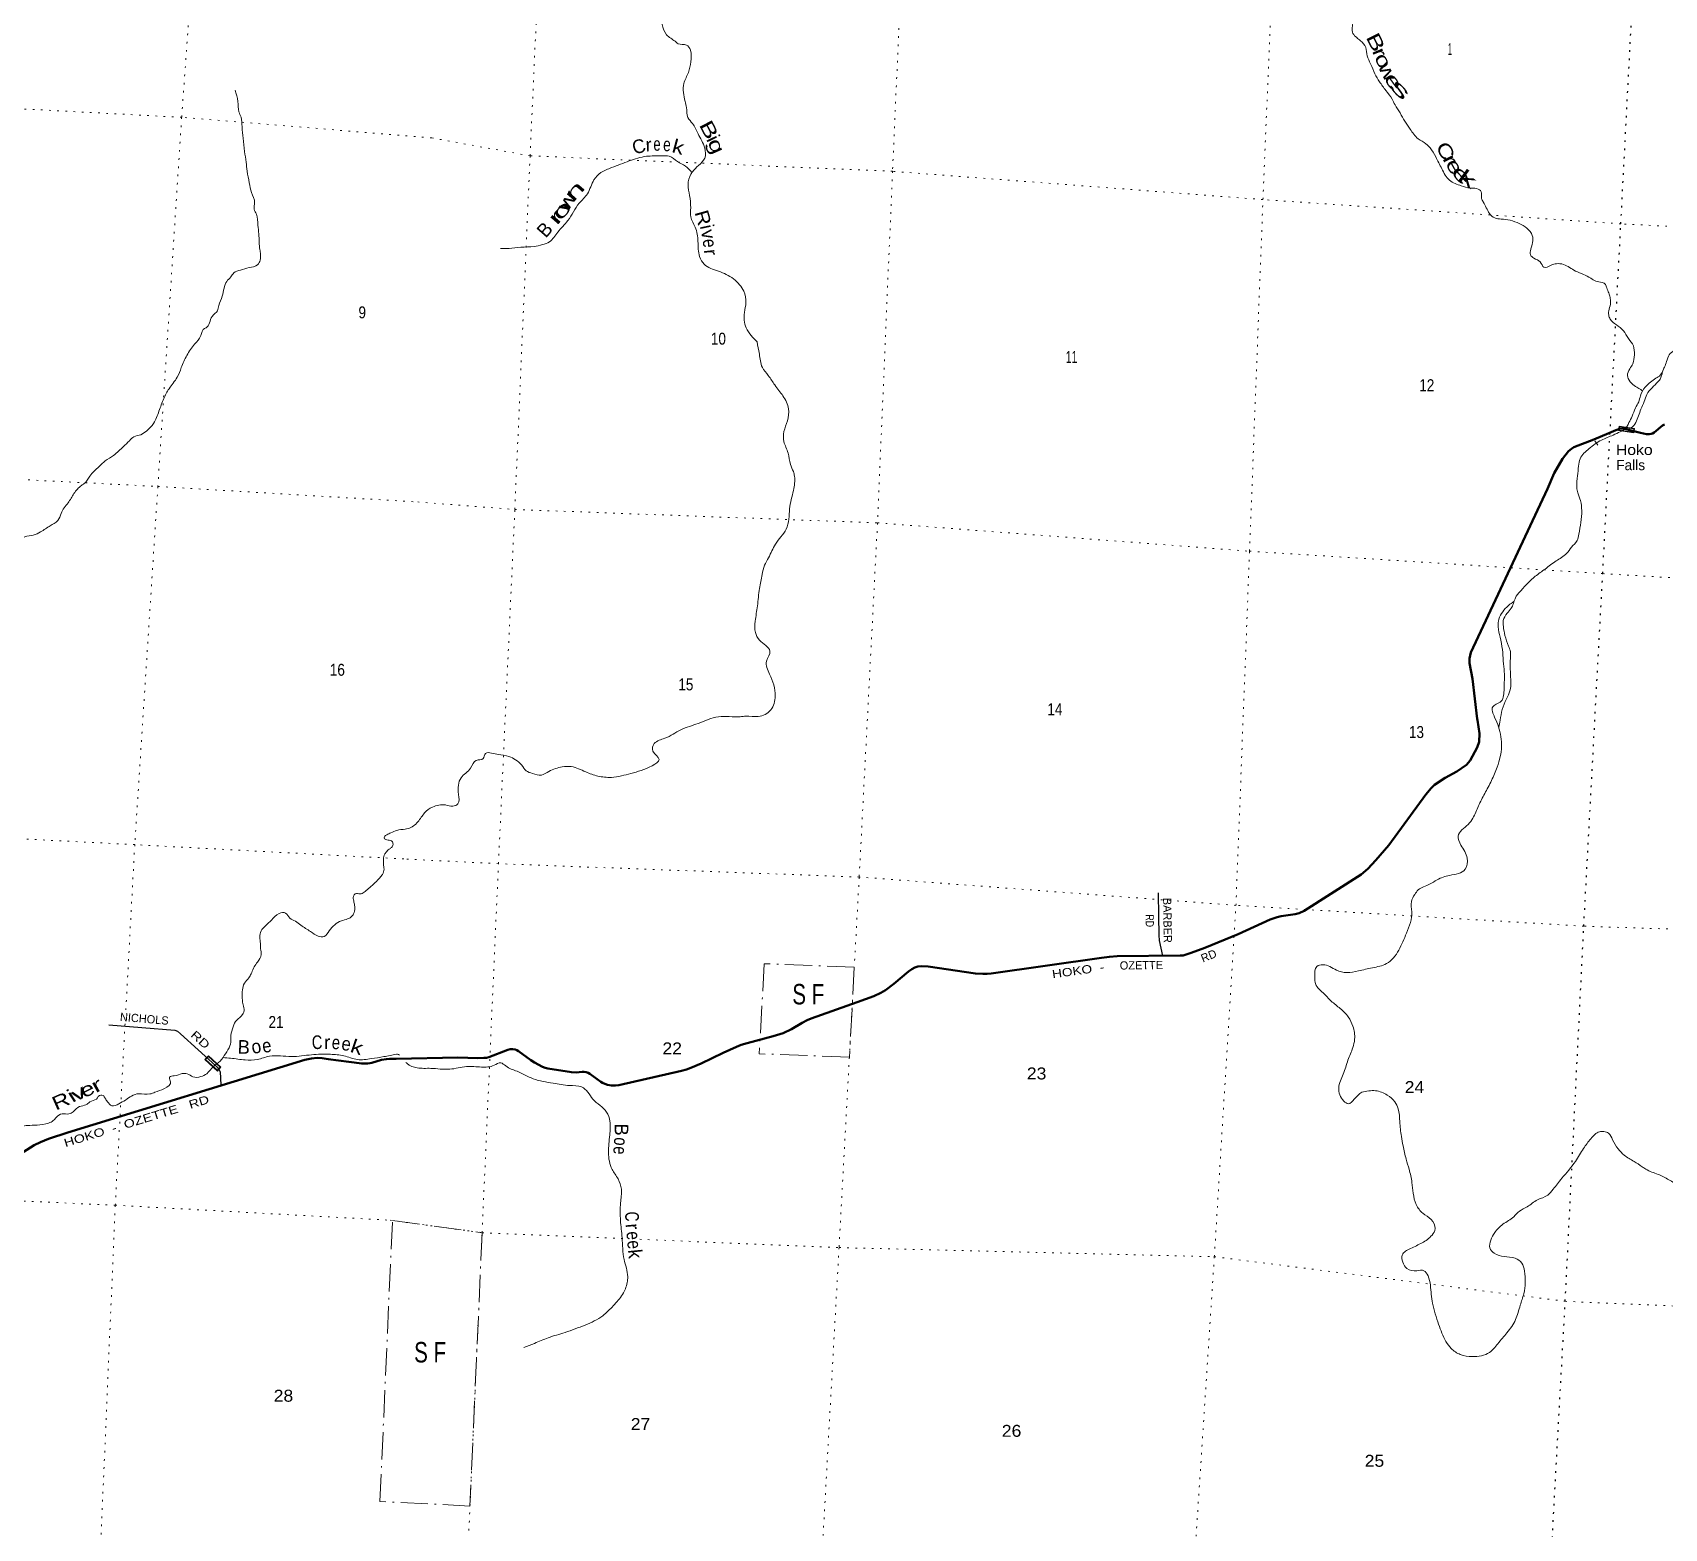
# Model space of a CAD drawing. Header units: feet. Extents: x -955330 to -733631, y 195788 to 387588.
# Drawn here: x -865786 to -841893, y 257288 to 279188 of the extents above; entities that cross this region are included whole.
import ezdxf
from ezdxf.enums import TextEntityAlignment as Align

# ---------------------------------------------------------------- set-up
doc = ezdxf.new("R2010")
doc.units = ezdxf.units.FT
doc.header["$LTSCALE"] = 80
doc.linetypes.add('DOT_DASHED', pattern=[7.7, 5, -1.2, 0.3, -1.2])
doc.linetypes.add('DOTTED', pattern=[1.5, 0.3, -1.2])
for name, color, linetype, lineweight in [('26', 7, 'Continuous', 40), ('29', 7, 'Continuous', 25), ('30', 7, 'Continuous', 35), ('31', 7, 'Continuous', 13), ('39', 7, 'Continuous', 13), ('41', 7, 'Continuous', 13), ('44', 7, 'DOT_DASHED', 13), ('6', 7, 'DOTTED', 25), ('61', 7, 'Continuous', 13), ('7', 7, 'DOTTED', 13)]:
    doc.layers.add(name, color=color, linetype=linetype, lineweight=lineweight)
doc.layers.add('27', color=7, linetype='Continuous')
doc.layers.add('42', color=7, linetype='Continuous')

msp = doc.modelspace()

# ---------------------------------------------------------------- linework, layer by layer
at = {"layer": '26'}
for points in [[(-841891.92, 273450.36), (-841918.74, 273433.85), (-842040.98, 273334.24), (-842066.26, 273320.3), (-842087.93, 273312.21), (-842114.74, 273306.88), (-842152.39, 273309.47), (-842242.49, 273328.64), (-842420.05, 273374.3), (-842470.13, 273385.85), (-842508.3, 273391), (-842548.53, 273385.85), (-842605.85, 273365.75), (-842705.73, 273324.08)], [(-842705.73, 273324.08), (-842927.76, 273231.46), (-843218.04, 273118.5), (-843255.17, 273093.72), (-843296.44, 273060.69), (-843382.64, 272949.07), (-843506.07, 272737.96), (-843606, 272509.72), (-844724.77, 270113.05), (-844744.81, 270025.93), (-844747.31, 269954.37), (-844702.09, 269726.24), (-844634.98, 269141.65), (-844631.45, 269120.29)], [(-844631.45, 269120.29), (-844599.33, 268926.05), (-844602.45, 268805.83), (-844631.7, 268723.32), (-844738.62, 268529.19), (-844792.26, 268467.26), (-844932.56, 268368.17), (-845103.25, 268277.98)], [(-845103.25, 268277.98), (-845256.65, 268173.15), (-845308.06, 268124.56), (-845385.19, 268034.98), (-845929.24, 267291.58), (-846119.49, 267073.1), (-846236.5, 266943.69), (-846333.55, 266863.68), (-847167.47, 266330.15), (-847241.27, 266297.51), (-847298.47, 266280.97), (-847503.2, 266252.99), (-847563.12, 266239.7), (-847664.39, 266205.05), (-848132.68, 265989.88), (-848622.63, 265787.73), (-848821.02, 265717.06), (-848895.95, 265688.49), (-848937.21, 265678.17), (-848981.96, 265675.17), (-849905.64, 265664.53), (-850018.32, 265657.53), (-850136.37, 265641.65), (-851752.22, 265412.89), (-851810.21, 265408.75), (-851874.17, 265406.69), (-851980.04, 265412.13), (-852671.6, 265513.01), (-852765.93, 265519.07), (-852826.34, 265513.01), (-852869.66, 265498.56), (-852912.99, 265477.91), (-852962.55, 265442.28), (-853175.56, 265259.08), (-853296.74, 265166.18), (-853364.83, 265129.02), (-853466.98, 265081.11), (-853714.48, 264992.26), (-854385.07, 264754.33), (-854446.84, 264727.3), (-854519.18, 264692.4), (-854675.93, 264595.27), (-854797.71, 264539.63), (-854944.13, 264493.12), (-855323.18, 264391.47), (-855412.54, 264366.21), (-855480.63, 264339.38), (-855675.52, 264252.37), (-855994.29, 264095.73), (-856147.03, 264031.77), (-856213.05, 264006.99), (-856282.86, 263988.35), (-857201.84, 263777.31), (-857255.18, 263771.61), (-857310.15, 263772.15), (-857365.86, 263782.48), (-857405.06, 263794.86), (-857440.13, 263810.35), (-857466.96, 263824.8), (-857629.19, 263944.52), (-857651.61, 263956.92), (-857679.47, 263966.21), (-857709.38, 263972.4), (-857741, 263971.32), (-857829.05, 263963.11), (-857896.37, 263967.58), (-858242.98, 264020.17), (-858282.44, 264030.73), (-858320.6, 264048.27), (-858438.21, 264111.24), (-858492, 264143.51), (-858671.86, 264276.91), (-858695.76, 264289.23), (-858721.38, 264299.62), (-858756.45, 264303.74), (-858791.53, 264302.71), (-858826.57, 264294.59), (-859107.09, 264186.89), (-859138.14, 264178.85), (-859177.34, 264175.75), (-859266.89, 264173.23), (-859560.88, 264181.24), (-860461.83, 264161.35)], [(-866420.48, 262481.96), (-865762.18, 262899.41), (-865669.79, 262943.63), (-865552.78, 262989.82), (-865272.66, 263083.39), (-861800.57, 264147.15), (-861703.39, 264166.79), (-861617.86, 264176.03), (-861546.59, 264170.92), (-861457.16, 264159.35), (-861156.62, 264119.62)], [(-861156.62, 264119.62), (-860966.85, 264094.54), (-860920.94, 264092.99), (-860880.2, 264094.54), (-860846.67, 264098.15), (-860820.37, 264104.86), (-860674.98, 264147.5), (-860604.55, 264159.74), (-860562.26, 264161.81), (-860529.25, 264161.81), (-860501.39, 264160.78), (-860461.83, 264161.33)]]:
    msp.add_lwpolyline(points, dxfattribs=at)
at = {"layer": '29'}
for points in [[(-849303.51, 266595.02), (-849298.71, 266252.67), (-849293.86, 265972.71), (-849288.74, 265895.17), (-849243.52, 265672.16)], [(-864669.98, 264663.22), (-863702.66, 264582.46), (-863663.35, 264570.56), (-863618.2, 264530.62), (-863103.91, 264060.24), (-863085.21, 264040.32), (-863052.73, 264003.93), (-863042.34, 263983.13), (-863038.44, 263967.53), (-863034.65, 263884.26), (-863030.5, 263770.33)]]:
    msp.add_lwpolyline(points, dxfattribs=at)
at = {"layer": '31'}
for p, q in [((-863212.75, 264208.33), (-863028.65, 264039.2)), ((-863028.65, 264039.2), (-863079.39, 263983.97))]:
    msp.add_line(p, q, dxfattribs=at)
msp.add_lwpolyline([(-863079.39, 263983.97), (-863263.49, 264153.1), (-863212.75, 264208.33)], dxfattribs=at)
msp.add_lwpolyline([(-863252.18, 264153.57), (-863212.27, 264197.02), (-863039.95, 264038.72), (-863079.86, 263995.27)], close=True, dxfattribs=at)
at = {"layer": '39'}
msp.add_line((-842909.96, 273213.34), (-842865.24, 273146.31), dxfattribs=at)
for points in [[(-857068.32, 285940.68), (-857011.7, 285808.35), (-856971.13, 285678.78), (-856895.92, 285511.13), (-856811.45, 285369.42), (-856721.02, 285225.4), (-856614.74, 285074.58), (-856540.53, 284973.88), (-856463.75, 284885.23), (-856387.15, 284792.53), (-856334.66, 284702.96), (-856318.91, 284604.93), (-856331.3, 284510.21), (-856392.8, 284446.12), (-856574, 284282.09), (-856701.21, 284194.64), (-856848.3, 284114.19), (-857007.13, 284042.39), (-857255.77, 283905.76), (-857437.43, 283731.61), (-857577.94, 283573.82), (-857670.78, 283486.84), (-857757.94, 283436.08), (-857842.34, 283401.42), (-857920.52, 283370.53), (-857917.14, 283311.59), (-857890.85, 283223.21), (-857920.56, 283102.93), (-857968.42, 282983.49), (-857984.84, 282844.35), (-857985.68, 282736.95), (-857909.47, 282546.96), (-857831.97, 282385.29), (-857773.15, 282256.91), (-857754.57, 282132.4), (-857796.38, 282012.67), (-857833.69, 281902.87), (-857821.79, 281809.08), (-857859.48, 281691.19), (-857873.06, 281570.17), (-857791.88, 281489.43), (-857694.29, 281414.01), (-857657.83, 281371.8), (-857589.03, 281240.94), (-857509.06, 281044.69), (-857443.65, 280883.58), (-857422.96, 280761), (-857442.4, 280644.3), (-857435.82, 280566.97), (-857381.03, 280483.37), (-857180.1, 280281.6), (-856995.84, 280068.42), (-856813.06, 279822.88), (-856722.44, 279727.51), (-856606.36, 279570.16), (-856565.71, 279308.81), (-856501.95, 279155.88), (-856378.99, 279061.06), (-856334.09, 279026.57), (-856213.77, 279006.88), (-856154.58, 278931.19), (-856148.1, 278762.64), (-856183.5, 278606.13), (-856249.41, 278444.93), (-856231.13, 278180.55), (-856210.98, 278090.43), (-856191.3, 277945.59), (-856122.58, 277857.31), (-856042.51, 277707.68), (-855944.95, 277498.47), (-855943.51, 277352.44), (-856035.26, 277245.13), (-856122.33, 277151.8), (-856146.16, 277116.4), (-856189.44, 276964.31), (-856166.46, 276803.1), (-856150.36, 276623.97), (-856148.37, 276490.08), (-856084.52, 276339.17), (-856043.41, 276132.53), (-856019.25, 275908.43), (-855953.56, 275797.98), (-855744.09, 275695.16), (-855524.9, 275583.78), (-855435.93, 275496.59), (-855373.54, 275402.51), (-855340.76, 275234.78), (-855363.42, 275091.88), (-855337.33, 274865.66), (-855263.67, 274752.82), (-855178.92, 274661.77)], [(-842016.9, 274129.18), (-841952.38, 274170.83), (-841905.81, 274261.96), (-841892.42, 274289.73), (-841860.34, 274373.41), (-841821.47, 274473), (-841750.07, 274532.58), (-841655.49, 274568.8), (-841566.69, 274566.77), (-841512.72, 274509.57), (-841437.68, 274427.07), (-841388.77, 274303.2), (-841325.1, 274148.25), (-841265.92, 274027.96), (-841225.43, 273940.97), (-841151.21, 273884.87), (-841047.48, 273855.8), (-840958.76, 273896.34), (-840909.17, 274009.63), (-840863.05, 274135.24), (-840761.76, 274319.15), (-840601.83, 274459.83), (-840482.41, 274553.71), (-840400.09, 274720.24), (-840381.73, 274901.85), (-840387.93, 275076.48), (-840353.72, 275295.89), (-840377.98, 275428.77), (-840383.27, 275579.03), (-840327.54, 275694.07), (-840163.94, 275826.47), (-839975.41, 275973.96), (-839867.16, 276133.22), (-839770.35, 276351.79), (-839708.01, 276523.29), (-839616.57, 276979.3), (-839494.28, 277225.09), (-839399.13, 277451.85), (-839279.23, 277645.05), (-839064.3, 277884.58), (-838898.4, 278067.56), (-838778.33, 278220.2), (-838556.43, 278435.09), (-838391.92, 278543.12), (-838260.12, 278642.52), (-838181.02, 278738.24), (-838113.2, 278808.12), (-838121.87, 279017.33), (-838104.71, 279172.64), (-838079.76, 279321.52), (-838024.66, 279466.99), (-837919.52, 279646.67), (-837857.73, 279806.03), (-837843.05, 279951.32), (-837749.65, 280050.44), (-837596.22, 280225.88), (-837514.09, 280343.77), (-837434.33, 280542.85), (-837374.82, 280785.43), (-837395.22, 280958.68), (-837461.43, 281279.99), (-837544.88, 281488.55), (-837698.15, 281761.13), (-837748.35, 281901.28), (-837704.25, 282026.98), (-837638.34, 282143.58), (-837520.75, 282241.6), (-837452.37, 282323.62), (-837404.98, 282432.95), (-837283.24, 282666.61), (-837208.53, 282843.62), (-837121.63, 282977.5), (-837042.53, 283117.82), (-836961.95, 283245.91), (-836873.59, 283412.16), (-836798.42, 283554.69), (-836737.83, 283643.15), (-836574.69, 283765.44), (-836491.48, 283773.8), (-836269.43, 283814.34), (-836049.3, 283856.98), (-835849.43, 283898.53), (-835715.8, 283993.79), (-835616.26, 284094.66), (-835469.89, 284248.12), (-835422.5, 284357.46), (-835332.01, 284570.24), (-835194.42, 284841.69), (-835099.73, 284969.13), (-834924.49, 285135.47), (-834772.9, 285270.45)], [(-846636.43, 279540.92), (-846633.62, 279497.55), (-846588.26, 279473.18), (-846509.09, 279437.12), (-846479.31, 279381.02), (-846460.63, 279303.13), (-846462.38, 279264.7), (-846452.22, 279177.06), (-846398.44, 279115.81), (-846341.9, 279070.65), (-846265.58, 278971.88), (-846244.89, 278849.3), (-846193.77, 278729.38), (-846131.67, 278584.64), (-846064.14, 278470.05), (-845969.04, 278340.01), (-845877.7, 278216.23), (-845837.11, 278131.26), (-845763.73, 278012.35), (-845692.45, 277891.51), (-845614.85, 277776.46), (-845498.03, 277635.3), (-845384.23, 277561.17), (-845324.3, 277501.67), (-845241.48, 277368.14), (-845152.34, 277195.8), (-845036.81, 277026.31), (-844866.74, 276945.56), (-844741.01, 276911.43), (-844642.32, 276904.89), (-844573.69, 276859.18), (-844570.04, 276761.71), (-844544.11, 276709.84), (-844452.77, 276541.46), (-844377, 276475.15), (-844284.81, 276458.77), (-844150.28, 276440.46), (-844017.05, 276393.83), (-843904.98, 276325.86), (-843827.01, 276218.9), (-843821.62, 276115.27), (-843853.53, 275991.04), (-843853.91, 275938.34), (-843803.79, 275885.37), (-843709.32, 275830.37), (-843656.27, 275752.94), (-843551.89, 275782.63), (-843472.06, 275805.34), (-843371.54, 275794.66), (-843280.64, 275749.96), (-843194.14, 275697.35), (-843079.23, 275647.5), (-842970.64, 275591.86), (-842895.78, 275549.92), (-842803.77, 275529.5), (-842754.57, 275500.89), (-842736.71, 275449.4), (-842707.67, 275377.11), (-842688.43, 275311.36), (-842679.56, 275240), (-842702.39, 275137.65), (-842708.27, 275052.78), (-842684.82, 274990.89), (-842595.57, 274909.77), (-842492.4, 274823.97), (-842418.83, 274709.11), (-842346.91, 274602.43), (-842332.64, 274472.03), (-842354.74, 274341.27), (-842398.65, 274264.21), (-842433.21, 274170.51), (-842393, 274077.44), (-842313.37, 274006.9), (-842248.5, 273967.45), (-842211.72, 273942.54)], [(-862821.72, 278348.38), (-862779.51, 278179.93), (-862764.74, 278029.07), (-862734.16, 277952.49), (-862718.98, 277809.72), (-862700.98, 277642.46), (-862682.26, 277448.8), (-862659.72, 277291.46), (-862643.94, 277160.83), (-862614.04, 276988.93), (-862578.6, 276847.19), (-862535.39, 276698.98), (-862542.11, 276603.95), (-862509.42, 276529.3), (-862486.98, 276369.94), (-862473.12, 276241.44), (-862469.04, 276119.5), (-862458.12, 276013.46), (-862449.52, 275942.03), (-862451.61, 275858.95), (-862491.42, 275789.91), (-862616.84, 275747.42), (-862741.96, 275711.01), (-862838.95, 275671.17), (-862884.31, 275612.55), (-862944.18, 275546.53), (-862983.57, 275445.01), (-863009.55, 275328.62), (-863060.83, 275191.16), (-863078.65, 275116.98), (-863157.57, 275033.64), (-863246.66, 274867.63), (-863269.34, 274858.6), (-863323.15, 274751.71), (-863414.16, 274628.39), (-863527.54, 274461.55), (-863609.16, 274282.99), (-863668.7, 274141.89), (-863788.13, 273975.35), (-863864.01, 273830.99), (-863935.84, 273645.86), (-864015.44, 273467.21), (-864113.72, 273360.48), (-864201.53, 273301.93), (-864302.05, 273272.41), (-864367.67, 273212.76), (-864456.78, 273127.9), (-864600.63, 272999.09), (-864721.9, 272917.84), (-864812.93, 272835.11), (-864947.19, 272695.67), (-865033.67, 272582.28), (-865069.16, 272559.69), (-865180.23, 272439.39), (-865267.81, 272303.73), (-865323.95, 272231.44), (-865366.48, 272148.34), (-865418.07, 272045.39), (-865527.04, 271967.6), (-865668.89, 271879.26), (-865776.46, 271829.8), (-865900.98, 271805.53), (-865972.16, 271756.3), (-866008.03, 271685.03), (-866083.33, 271633.98), (-866211.48, 271577.42), (-866341.95, 271555.47), (-866425.23, 271547.42), (-866506.42, 271581.87), (-866601.33, 271665.69), (-866723.26, 271734.61), (-866802.94, 271799.42), (-866906.64, 271910.05), (-867079.1, 272020.02), (-867232.69, 272062.11), (-867411.19, 272131.8), (-867506.51, 272207.53), (-867627.64, 272292.64), (-867702.88, 272365.35), (-867726.7, 272415.22), (-867687.21, 272518.76), (-867592.26, 272639.86), (-867559.91, 272680.86), (-867570.23, 272799.04), (-867616.85, 272878.45), (-867683.41, 272922.32), (-867871.88, 272953.96), (-868048.65, 272976.9), (-868086.57, 272986.89), (-868091.75, 273086.56), (-868129.72, 273258.86)], [(-858935.04, 276029.52), (-858809.77, 276029.88), (-858639.31, 276046.42), (-858442.83, 276057.71), (-858320.4, 276084.55), (-858217.48, 276126.47), (-858095.94, 276266.88), (-857948.83, 276436.53), (-857781.73, 276690.41), (-857662.3, 276828.89), (-857566.14, 277033.31), (-857466.42, 277138.22), (-857307.5, 277212.05), (-857048.51, 277309.69), (-856798.97, 277377.35), (-856570.41, 277383.12), (-856463.56, 277378.24), (-856343.8, 277301.81), (-856225.69, 277233.56), (-856131.83, 277139.76)], [(-855178.92, 274661.77), (-855144.68, 274481.81), (-855100.99, 274287.22), (-855013.5, 274167.67), (-854918.76, 274029.54), (-854798.74, 273869.98), (-854718.58, 273677.78), (-854732.45, 273506.1), (-854784.07, 273348.3), (-854784.73, 273200.34), (-854723.63, 273033.34), (-854688.84, 272865.51), (-854647.07, 272762.24), (-854630.03, 272692.54), (-854645.46, 272486.46), (-854702.14, 272217.4), (-854711.14, 272063.73), (-854752.04, 271919.64), (-854909.51, 271699.78), (-855009.52, 271499.6), (-855069.1, 271388.79), (-855103.49, 271254.54), (-855143.11, 271049.57), (-855172.84, 270795.49), (-855205.32, 270569.92), (-855202.69, 270405.59), (-855143.14, 270293.4), (-855047.75, 270214.03), (-854990.77, 270134.39), (-855039.91, 269986.62), (-854996.04, 269796.07), (-854911.69, 269473.94), (-854977.43, 269272.19), (-855159.63, 269175.1), (-855343.18, 269181.46), (-855424.38, 269173.01), (-855743.65, 269171.38), (-856041.04, 269073.47), (-856293.71, 268981.63), (-856529.7, 268856.58), (-856682.75, 268778.43), (-856702.01, 268665.79), (-856612.41, 268548.16), (-856713.59, 268455.48), (-857025.83, 268342.03), (-857311.3, 268284.12), (-857508.41, 268303.27), (-857687.47, 268364.16), (-857898.05, 268442.71), (-858029.55, 268438.58), (-858226.59, 268370.55), (-858336.01, 268318.79), (-858466.32, 268340.96), (-858557.41, 268381.62), (-858626.31, 268465.86), (-858715.74, 268542.92), (-858810.48, 268591.85), (-858966.91, 268617.25), (-859064.87, 268639.97), (-859154.04, 268633.91), (-859189.79, 268558.51), (-859289.96, 268532.68), (-859371.81, 268420.86), (-859511.58, 268279.26), (-859548.92, 268035.67), (-859557.28, 267896.17), (-859633.53, 267863.16), (-859739.83, 267880.18), (-859931.18, 267848.38), (-860046.11, 267764.43), (-860145.01, 267633.13), (-860288.4, 267535.21), (-860332.18, 267525.93)], [(-846324.45, 263676.79), (-846434.25, 263572.33), (-846520.13, 263505.3), (-846587.02, 263544.85), (-846661.04, 263738.8), (-846595.39, 263938.52), (-846525.44, 264144.14), (-846454.39, 264329.43), (-846428.71, 264449.89), (-846454.34, 264641.62), (-846520.94, 264776.44), (-846638.59, 264899.4), (-846770.99, 265008.84), (-846890.74, 265129.87), (-846998.31, 265252.36), (-847010.94, 265374.58), (-846982.32, 265515.18), (-846892.24, 265541.47), (-846695.77, 265463.57), (-846543.93, 265426.22), (-846371.09, 265450.75), (-846169.02, 265496.26), (-845960.16, 265557.66), (-845781.52, 265754.26), (-845669.13, 266004.56), (-845590.27, 266317.21), (-845597.67, 266465.53), (-845548.54, 266568.71), (-845496.93, 266637.3), (-845329.58, 266718.85), (-845219.51, 266784.78), (-845036.77, 266849.41), (-844808.48, 266938.31), (-844778.86, 267101.17), (-844871.11, 267293.92), (-844913.61, 267425.61), (-844766.5, 267595.26), (-844697.66, 267687.39), (-844614.79, 267866.06), (-844523.76, 268046.38), (-844424.12, 268238.47), (-844342.53, 268433.42), (-844295.13, 268587.35), (-844285.92, 268878.86), (-844321.63, 269026.45), (-844378.06, 269162.83), (-844405.35, 269318.15), (-844355.21, 269354.38), (-844282.44, 269399.71), (-844239.71, 269584.26), (-844236.65, 269829.42), (-844251.65, 269988.23), (-844264.27, 270155.05), (-844298.42, 270337.04), (-844325.98, 270486.29), (-844324.05, 270573.37), (-844276.56, 270684.73), (-844201.58, 270778.61), (-844136.6, 270830.38), (-844090.32, 270870.83), (-844074.36, 270910.65), (-844001.22, 271008.67), (-843888.48, 271133.26), (-843783.17, 271227.79), (-843638.91, 271334.72), (-843475.96, 271452.97), (-843325.56, 271561.65), (-843252.69, 271653.6), (-843171.48, 271751.25), (-843144.98, 271845.32), (-843114.9, 272018.29), (-843103.05, 272190.07), (-843120.62, 272336.83), (-843160.01, 272448.11), (-843176.4, 272531.97), (-843162.72, 272699.61), (-843150.14, 272842.97), (-843127.12, 272949.37), (-842995.14, 273097.41), (-842813.67, 273222.91), (-842642.66, 273296.19), (-842539.46, 273344.18), (-842473.02, 273383.72), (-842412.15, 273478.25), (-842365.49, 273571.4), (-842315.53, 273692.78), (-842269.06, 273781.88), (-842242.74, 273871.9), (-842174.36, 273998.52), (-842094.25, 274071.9), (-842016.9, 274129.18)], [(-842483.72, 273374.63), (-842377.25, 273401.64), (-842313.09, 273479.8), (-842235.53, 273674.93), (-842188.04, 273786.29), (-842148.9, 273891.94), (-842073.83, 273987.85), (-841984.83, 274079.06), (-841948.35, 274126.05), (-841929.74, 274179.94), (-841917.26, 274237.16)], [(-844318.05, 269015.45), (-844297.15, 269120.61), (-844265.69, 269279.33), (-844204.18, 269432.62), (-844154.31, 269551.98), (-844141.91, 269691.29), (-844146.57, 269811.11), (-844150.03, 269912.64), (-844147.08, 270021.97), (-844146.52, 270123.31), (-844175.1, 270205.71), (-844226.67, 270360.11), (-844250.84, 270495.02), (-844250.92, 270582.19), (-844193.62, 270687.02), (-844137.8, 270759.48), (-844102.33, 270828.81), (-844091.26, 270869.87)], [(-860332.18, 267525.93), (-860451.03, 267506.67), (-860539.65, 267472.51), (-860597.62, 267444.94), (-860633.61, 267412.23), (-860634.91, 267385.92), (-860613.33, 267372.68), (-860581.36, 267365.01), (-860549.29, 267359.37), (-860517.83, 267341.58), (-860507.63, 267302.53), (-860530.1, 267256.98), (-860565.58, 267234.39), (-860612.46, 267185.99), (-860640.78, 267144.78), (-860646.71, 267106.53), (-860649.3, 267013.33), (-860640.71, 266941.89), (-860662.76, 266863.86), (-860701.57, 266815.06), (-860769.81, 266743.37), (-860829.08, 266689.49), (-860902.97, 266626.19), (-860961.64, 266584.46), (-861026.48, 266581.58), (-861063.08, 266577.31), (-861086.96, 266544), (-861084.32, 266474.89), (-861071.29, 266411.35), (-861073.48, 266326.24), (-861105.32, 266254.78), (-861174.17, 266211.52), (-861264.51, 266183.53), (-861362.3, 266127.5), (-861443.64, 266036.17), (-861516.32, 265956.58), (-861603.14, 265958.85), (-861717, 266027.38), (-861858, 266119.56), (-861937.98, 266178.3), (-862020.68, 266222.96), (-862081.71, 266296.99), (-862175.08, 266289.44), (-862288.89, 266195.65), (-862371.65, 266116.56), (-862427.19, 266056.42), (-862459.83, 265968.76), (-862452.34, 265875.07), (-862447.16, 265775.4), (-862437.25, 265689.7), (-862493.18, 265580.88), (-862541.25, 265508.19), (-862577.62, 265426.8), (-862586.69, 265406.96), (-862617.83, 265349.67), (-862684.45, 265269.78), (-862713.46, 265173.83), (-862715.64, 265048.15), (-862707.24, 264972.67), (-862689.06, 264890.62), (-862711.22, 264810.56), (-862798.11, 264729.64), (-862849.4, 264632.77), (-862882.03, 264504.54), (-862882.32, 264457.89), (-862897.51, 264355.17), (-862961.9, 264238.65), (-863040.01, 264130.93), (-863138.9, 264052.64), (-863237.18, 263945.91), (-863322.17, 263903.45), (-863437.62, 263899.02), (-863522.34, 263943.79), (-863594.94, 263947.38), (-863711.8, 263914.61), (-863779.45, 263895.64), (-863777.42, 263854.96), (-863764.6, 263827.95), (-863854.41, 263728.93), (-863994.65, 263672.97), (-864070.68, 263648.33), (-864230.2, 263652.16), (-864336.97, 263618.89), (-864424.78, 263560.34), (-864524.58, 263504.41), (-864625, 263476.92), (-864690.87, 263534.96), (-864722.85, 263583.2), (-864755.03, 263627.4), (-864789.12, 263633.14), (-864850.8, 263571.27)], [(-860459.12, 264231.59), (-860643.2, 264194.97), (-860828.62, 264165.59), (-861029.38, 264153.21), (-861228.85, 264207.71), (-861425.89, 264229.63), (-861701.16, 264222.95), (-861995.59, 264196.94), (-862318.87, 264200.76), (-862495.01, 264154.69), (-862673.28, 264147.28), (-862886.35, 264172.02), (-863000.34, 264180.8)], [(-860412.46, 264217.08), (-860444.54, 264231.62), (-860459.12, 264231.59)], [(-858591.83, 259935.55), (-858439.51, 259997.52), (-858235.78, 260079.43), (-857989.81, 260157.39), (-857695.99, 260265.6), (-857437.27, 260401.77), (-857283.11, 260548.8), (-857146.26, 260714.86), (-857079.89, 260886.17), (-857071.99, 260970.96), (-857125.01, 261226.79), (-857155.11, 261542.39), (-857177.89, 261796.84), (-857176.29, 262054.23), (-857165.17, 262254.42), (-857212.89, 262404.59), (-857301.49, 262544.47), (-857352.95, 262790.09), (-857335.13, 263048.77), (-857334.09, 263249.42), (-857380.53, 263383.32), (-857582.02, 263572.95), (-857656.14, 263675.68), (-857747.67, 263750.81), (-857924.44, 263773.08), (-858163.35, 263806.3), (-858457.41, 263870.42), (-858692.82, 263980.52), (-858858.95, 264059.06), (-858929.59, 264104.87), (-859028.2, 264068.83), (-859213.23, 264042.82), (-859433.17, 264048.82), (-859677.3, 264011.32), (-859955.52, 264024.03), (-860157.22, 264031.22), (-860301.82, 264094.6), (-860319.85, 264111.77)], [(-864850.8, 263571.27), (-864947.79, 263531.43), (-865004.35, 263491.63), (-865098.72, 263463.83), (-865191.36, 263389.29), (-865253.67, 263355.85), (-865354.6, 263358.82), (-865440.09, 263306.24), (-865482.83, 263259.66), (-865553.4, 263222.57), (-865720.67, 263192.3), (-865860.43, 263187.04), (-865946.13, 263170.99), (-866116.41, 263080), (-866282.26, 262996.91), (-866420.37, 262902.29), (-866531.87, 262855.06), (-866608.29, 262822.32), (-866644.88, 262777.47), (-866647.37, 262686.29), (-866629.68, 262553.54), (-866626.62, 262451.95), (-866644.76, 262412.27), (-866713.8, 262324.39), (-866781.77, 262339.92), (-866886.42, 262308.58), (-866981.17, 262191.54), (-867023.08, 262079.99), (-867084.74, 261936.97), (-867135.92, 261801.54), (-867205.76, 261697.46), (-867312.5, 261583.04), (-867383.95, 261446.59), (-867436.54, 261323.4), (-867450.94, 261277.45), (-867584.31, 261156.23), (-867772.84, 261064.11), (-867869.04, 261081.05), (-867964.94, 261104.05), (-868117.7, 261081.17), (-868225.46, 260987.09), (-868278.55, 260853.78), (-868310.07, 260747.81), (-868383.75, 260647.99), (-868553.14, 260615.79), (-868690.29, 260663.15), (-868826.86, 260763.23), (-868900.49, 260827.74), (-868938.3, 260839.75), (-868997.28, 260791.95), (-869079.25, 260769.63), (-869207.19, 260717.12), (-869244.28, 260662.15), (-869263.71, 260596.16), (-869425.01, 260482.41), (-869482.58, 260462.94), (-869532.91, 260508.03), (-869581.73, 260542.91), (-869653.43, 260564.71), (-869709.9, 260567.51), (-869791.67, 260549.24), (-869838.84, 260494.76), (-869889.04, 260460.73), (-869964.95, 260397.53), (-870071.8, 260281.08), (-870130.22, 260121.67), (-870120.83, 260066.42), (-870124.51, 259910.38), (-870279.05, 259810.5), (-870479.68, 259718.98), (-870588.66, 259641.19), (-870653.06, 259565.25), (-870786.55, 259523.16), (-870842.33, 259580.7), (-870968.9, 259637.68), (-871078.5, 259628.9), (-871238.93, 259614.52), (-871422.14, 259589.09), (-871494.61, 259513.55), (-871627.18, 259449.1), (-871796.56, 259376.32), (-871958.89, 259323.49), (-872079.69, 259333.52), (-872175.16, 259283.46), (-872271.22, 259180.69), (-872389.98, 259109.47), (-872400.95, 259051.17), (-872283.67, 259010.88), (-872196.33, 258978.16), (-872141.35, 258904.43), (-872100.09, 258839.49)], [(-839579.46, 259618.08), (-839688.96, 259653.5), (-839873.52, 259682.2), (-839967.35, 259751.36), (-840007.73, 259929.58), (-840085.52, 259995.98), (-840277.32, 260043.27), (-840543.17, 260061.5), (-840662.3, 260062.89), (-840726.7, 260201.66), (-840792.54, 260486.46), (-840820.83, 260708.72), (-840853.23, 260929.15), (-840888.57, 261129.44), (-840917.05, 261258.46), (-841027, 261417.55), (-841196.32, 261559.09), (-841376.65, 261680.86), (-841509.06, 261790.3), (-841596.19, 261873.35), (-841622.66, 262002.28), (-841636.29, 262146.83), (-841688.59, 262285.05), (-841825.12, 262392.66), (-841985.2, 262470.93), (-842165.54, 262548.09), (-842216.48, 262582.86), (-842336.15, 262661.31), (-842479.56, 262750.98), (-842568.25, 262844.24), (-842651.07, 262977.77), (-842709.34, 263073.68), (-842776.97, 263097.05), (-842841.76, 263093.93), (-842967.5, 262994.25), (-843077.04, 262851.27), (-843194.73, 262662.03), (-843393.91, 262413.67), (-843520.39, 262253.21), (-843601.14, 262165.68), (-843751.63, 262099.57), (-843901.75, 261996.96), (-844015.85, 261931.22), (-844098.25, 261851.87), (-844256.8, 261741.53), (-844377.51, 261619.33), (-844435.17, 261506.41), (-844448.39, 261393.49), (-844383.24, 261315.5), (-844239.83, 261270.43), (-844079.47, 261242.83), (-843979.59, 261173.39), (-843942.5, 261056.14), (-843951.53, 260724.08), (-844003.61, 260556.17), (-844071.82, 260344.4), (-844197.67, 260153.5), (-844332.32, 259991.39), (-844453.3, 259863.12), (-844704.5, 259803.65), (-844880.9, 259834.01), (-845014.22, 259923.22), (-845090.45, 260024.01), (-845198.18, 260276.26), (-845287.21, 260584.42), (-845319.7, 260847.43), (-845353.77, 260986.84), (-845413.05, 261060.5), (-845518.07, 261061.25), (-845662.12, 261092.16), (-845724.42, 261188.26), (-845731.92, 261289.97), (-845610.39, 261385.77), (-845440.93, 261469.26), (-845294.38, 261582.17), (-845249.65, 261677.43), (-845306.26, 261809.77), (-845429.32, 261902.56), (-845526.62, 262028.65), (-845569.57, 262194.82), (-845588.7, 262351.79), (-845630.37, 262546.29), (-845674.15, 262694.25), (-845719.94, 262886.91), (-845743.92, 263025.86), (-845766.34, 263243.8), (-845790.05, 263433.42), (-845837.96, 263534.95), (-845950.66, 263633.35), (-846121.56, 263695.9), (-846324.45, 263676.79)]]:
    msp.add_spline(points, degree=3, dxfattribs=at)
at = {"layer": '44'}
for p, q in [((-855073.59, 265555.28), (-855145.29, 264237.03)), ((-853754.28, 265506.63), (-855073.59, 265555.28)), ((-853754.28, 265506.63), (-853825.98, 264188.39)), ((-853825.98, 264188.39), (-855145.29, 264237.03))]:
    msp.add_line(p, q, dxfattribs=at)
for points in [[(-859381.63, 257615.58), (-860699.99, 257681.95), (-860517.68, 261795.77)], [(-860517.68, 261795.77), (-859204.27, 261617.79), (-859381.63, 257615.58)]]:
    msp.add_lwpolyline(points, dxfattribs=at)
at = {"layer": '6'}
msp.add_lwpolyline([(-844083.97, 245449.63), (-843881.23, 250359.49), (-843639.81, 255226.07), (-843344.43, 260613.22), (-843072.58, 266104.84), (-842795.47, 271267.79), (-842530.37, 276388.73), (-842294.13, 280919.02)], dxfattribs=at)
at = {"layer": '61'}
for p, q in [((-842554.69, 273427.33), (-842332.16, 273394.1)), ((-842332.16, 273394.1), (-842342.13, 273327.34))]:
    msp.add_line(p, q, dxfattribs=at)
msp.add_lwpolyline([(-842342.13, 273327.34), (-842564.66, 273360.56), (-842554.69, 273427.33)], dxfattribs=at)
msp.add_lwpolyline([(-842555.56, 273367.29), (-842547.95, 273418.23), (-842341.25, 273387.36), (-842348.86, 273336.43)], close=True, dxfattribs=at)
at = {"layer": '7'}
for points in [[(-863290.03, 282285.18), (-863603.65, 277948.83), (-863952, 272542.98), (-864290.33, 267298.93), (-864421.51, 264873.09)], [(-859878.87, 246051.77), (-859684.57, 251095.91), (-859440.07, 256296.85), (-859204.27, 261617.79), (-858964.78, 267019.66), (-858724.96, 272206.62), (-858501.73, 277384.21), (-858298.87, 281847.1)], [(-852999.91, 281531.95), (-853194.7, 277157.89), (-853414.53, 272010.56), (-853682.58, 266824.89), (-853977.69, 261399.21), (-854271.6, 256089.02), (-854377.72, 250865.54), (-854565.93, 245847.98)], [(-849414.99, 245651.61), (-849178.55, 250621.85), (-848835.63, 255854.79), (-848482.6, 261265.66), (-848165.9, 266410.59), (-847966.58, 271595.35), (-847770.94, 276743.78), (-847585.76, 281217.62)], [(-859942.15, 277647.72), (-863603.65, 277948.83), (-868854.4, 278224.79), (-873933.56, 278331.98), (-879436.48, 278577.8), (-884694.7, 278866.3), (-890023.95, 279026.44), (-890638.06, 278859.11)], [(-829273.29, 275705.85), (-833029.64, 275887.64), (-838259.6, 276165.17), (-842530.37, 276388.73), (-847770.94, 276743.78), (-853194.7, 277157.89), (-858501.73, 277384.21), (-859942.15, 277647.72)], [(-890845.11, 273671.23), (-890418.8, 273661.43), (-884999.49, 273482.63), (-879811.67, 273201.68), (-874263.87, 272923.2), (-869205.17, 272810.93), (-863952, 272542.98), (-860147.59, 272316.29)], [(-860147.59, 272316.29), (-858724.96, 272206.62), (-853414.53, 272010.56), (-847966.58, 271595.35), (-842795.47, 271267.79), (-838564.39, 271015.64), (-833328.92, 270770.29), (-829463.03, 270599.67)], [(-860349, 267089.69), (-864290.33, 267298.93), (-869513.14, 267567.42), (-874627.51, 267698.66), (-880151.14, 268057.1), (-885318.77, 268255.9), (-890695.42, 268438.67), (-891053.3, 268455.1)], [(-829651.83, 265518.18), (-833650.2, 265658), (-838842.3, 265968.27), (-843072.58, 266104.84), (-848165.9, 266410.59), (-853682.58, 266824.89), (-858964.78, 267019.66), (-860349, 267089.69)], [(-864432.15, 264676.24), (-864575.8, 262019.81), (-864808.89, 256573.76), (-865013.59, 251292.67), (-865228.56, 246258.25)], [(-891273.21, 262945.36), (-890967.65, 263059.48), (-885631.65, 262913.22), (-880421.67, 262712.31), (-874965.62, 262418.09), (-869751.82, 262253.52), (-864575.8, 262019.81), (-860552.8, 261800.53)], [(-860552.8, 261800.53), (-859204.27, 261617.79), (-857126.24, 261530.88)], [(-856895.3, 261521.23), (-853977.69, 261399.21), (-848482.6, 261265.66), (-843344.43, 260613.22), (-839118.38, 260428.19), (-833983.54, 260146.9), (-829861.12, 259885.47)]]:
    msp.add_lwpolyline(points, dxfattribs=at)

# ---------------------------------------------------------------- texts
at = {"layer": '27'}
for s, rotation, p in [('RD', 22.421, (-848542.1, 265615.88)), ('OZETTE', 0.66, (-849550.25, 265473.82))]:
    msp.add_text(s, height=120, rotation=rotation, dxfattribs=at).set_placement(p, align=Align.CENTER)
at = {"layer": '27', "width": 1.25}
msp.add_text('HOKO  -', height=120, rotation=8.058, dxfattribs=at).set_placement((-850468.72, 265396.24), align=Align.CENTER)
at = {"layer": '27', "width": 1.3}
msp.add_text('HOKO  -  OZETTE   RD', height=120, rotation=17.034, dxfattribs=at).set_placement((-865305.73, 262869.8))
at = {"layer": '30'}
for s, rotation, p in [('BARBER', 270.803, (-849232.45, 266520.12)), ('NICHOLS', 355.228, (-864510.58, 264720.16))]:
    msp.add_text(s, height=120, rotation=rotation, dxfattribs=at).set_placement(p)
for rotation, width, p in [(270.803, 0.8, (-849489.22, 266277.31)), (317.553, 1.3, (-863481.03, 264500.03))]:
    msp.add_text('RD', height=120, rotation=rotation, dxfattribs=dict(at, width=width)).set_placement(p)
at = {"layer": '41'}
for s, rotation, width, p in [('B', 296.599, 1.5, (-846208.31, 279003.35)), ('r', 292.76, 1.4, (-846151.87, 278861.98)), ('o', 298.604, 1.45, (-846096.74, 278730.84)), ('w', 297.369, 1.45, (-846030.94, 278573.89)), ('e', 306.11, 1.7, (-845938.89, 278416.09)), ('s', 313.797, 2.3, (-845829.2, 278290.12)), ('B', 297.676, 1.5, (-855970.67, 277721.43)), ('k', 344.871, 1.25, (-856357.43, 277419.7)), ('i', 295.973, 1.15, (-855910.54, 277596.63)), ('e', 359.635, 0.7, (-856643.62, 277459.1)), ('e', 357.679, 0.75, (-856500.46, 277452.32)), ('g', 294.025, 1.45, (-855863.49, 277487.63)), ('C', 300.096, 1.35, (-845183.99, 277406.25)), ('r', 297.217, 1.55, (-845115.05, 277285.97)), ('e', 299.378, 1.45, (-845051.82, 277179.43)), ('e', 312.049, 1.9, (-844934.85, 277037.22)), ('k', 324.077, 1.9, (-844833, 276969.47)), ('n', 49.351, 1.95, (-857776.28, 276804.21)), ('o', 49.08, 1.85, (-857965.36, 276524.33)), ('w', 58.343, 1.55, (-857879.33, 276670.99)), ('r', 49.06, 2.1, (-858052.47, 276423.83)), ('R', 285.642, 1.15, (-856064.65, 276450.71)), ('e', 275.94, 0.85, (-855969.15, 276095.2)), ('C', 2.483, 0.8, (-861616.46, 264306.1)), ('o', 9.892, 0.95, (-862495.75, 264246.01)), ('e', 8.391, 0.9, (-862343.99, 264258.93)), ('e', 355.663, 0.8, (-861350.8, 264304.17)), ('e', 351.647, 0.9, (-861207.08, 264285.38)), ('k', 341.44, 1.3, (-861067.56, 264241.71)), ('e', 26.076, 1.35, (-864943.65, 263627.69)), ('r', 29.185, 1.65, (-864799.69, 263692.48)), ('R', 24.124, 1.3, (-865331.94, 263454.7)), ('i', 32.889, 1.4, (-865165.22, 263536.82)), ('v', 28.94, 1.55, (-865066.16, 263577.11)), ('e', 266.28, 0.8, (-857280.36, 262827.83)), ('o', 265.838, 0.8, (-857271.46, 262959.27)), ('C', 271.016, 0.75, (-857108.87, 261852.44)), ('e', 275.299, 0.85, (-857087, 261566.08)), ('e', 275.374, 0.85, (-857074.64, 261434.33))]:
    msp.add_text(s, height=200, rotation=rotation, dxfattribs=dict(at, width=width)).set_placement(p, align=Align.CENTER)
for s, rotation, p in [('C', 14.366, (-856884.29, 277427.07)), ('r', 3.255, (-856760.71, 277448.7)), ('B', 49.08, (-858213.11, 276238.38)), ('i', 282.208, (-856009.81, 276324.88)), ('v', 280.295, (-855988.23, 276220.38)), ('r', 276.366, (-855954.78, 275961.9)), ('B', 357.529, (-862697.89, 264236.96)), ('r', 0.297, (-861473.13, 264306.32)), ('B', 268.551, (-857263.08, 263129.29)), ('r', 274.933, (-857099.24, 261699.59)), ('k', 275.523, (-857061.71, 261299.45))]:
    msp.add_text(s, height=200, rotation=rotation, dxfattribs=at).set_placement(p, align=Align.CENTER)
at = {"layer": '42', "width": 1.15}
msp.add_text('Hoko', height=150, dxfattribs=at).set_placement((-842602.59, 273005.18))
at = {"layer": '42'}
msp.add_text('Falls', height=150, dxfattribs=at).set_placement((-842598.3, 272782.4))
at = {"layer": '44', "width": 0.75}
for p in [(-854661.97, 264959.99), (-860199.45, 259717.81)]:
    msp.add_text('S F', height=300, rotation=359.919, dxfattribs=at).set_placement(p)
at = {"layer": '7'}
for s, width, p in [('1', 0.4, (-845062.07, 278860.21)), ('9', 0.85, (-861014.63, 275005.31)), ('10', 0.85, (-855855.1, 274620.2)), ('11', 0.65, (-850657.57, 274352.56)), ('12', 0.85, (-845482.17, 273938.45)), ('16', 0.85, (-861434.51, 269772.24)), ('15', 0.85, (-856331.65, 269558.06)), ('14', 0.85, (-850928.18, 269194.45)), ('13', 0.85, (-845633.65, 268860.14)), ('21', 0.85, (-862332.15, 264614.9)), ('22', 1.1, (-856563.97, 264228.25)), ('23', 1.1, (-851228.16, 263861.62)), ('24', 1.1, (-845695.34, 263661.64)), ('28', 1.1, (-862256.42, 259143.01)), ('27', 1.1, (-857027.61, 258728.76)), ('26', 1.1, (-851594.79, 258628.77)), ('25', 1.1, (-846281.1, 258190.43))]:
    msp.add_text(s, height=175, dxfattribs=dict(at, width=width)).set_placement(p)

doc.saveas('drawing.dxf')
